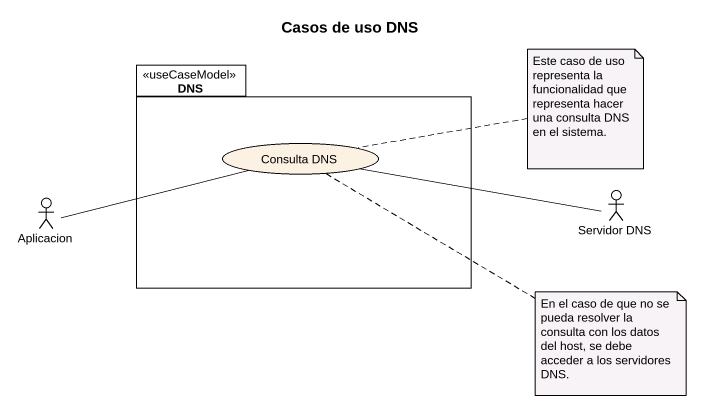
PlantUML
@startuml
title Casos de uso DNS
package DNS <<useCaseModel>> {
  usecase "Consulta DNS" as Consulta_DNS
}
actor Aplicacion
actor "Servidor DNS" as Servidor_DNS
Consulta_DNS -right- Servidor_DNS
Aplicacion -right- Consulta_DNS
note right of Consulta_DNS : Este caso de uso representa la funcionalidad que representa hacer una consulta DNS en el sistema.
note right of Consulta_DNS : En el caso de que no se pueda resolver la consulta con los datos del host, se debe acceder a los servidores DNS.
@enduml
